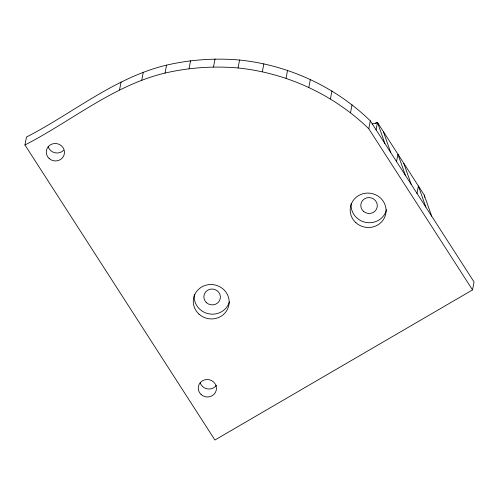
<?xml version="1.0" encoding="UTF-8"?>
<svg xmlns="http://www.w3.org/2000/svg" width="499" height="499" viewBox="0 0 499 499"><rect width="100%" height="100%" fill="white"/><g stroke="black" fill="none" stroke-linecap="round" stroke-linejoin="round"><path stroke-width="0.75" d="M24.95 144.984L26.466 137.044C73.041 113.142 114.714 77.488 166.554 65.132C190.475 59.606 215.113 57.915 239.57 60.03C288.347 65.082 335.128 86.589 370.302 120.833L474.05 281.966L472.534 289.907L214.913 440.018L24.95 144.984C71.525 121.082 113.204 85.429 165.038 73.072C188.959 67.546 213.597 65.856 238.054 67.97C286.838 73.022 333.613 94.529 368.786 128.773L472.534 289.907M119.554 89.87L121.07 81.93M141.76 80.183L143.275 72.243M165.038 73.072L166.554 65.132M189.065 68.631L190.581 60.691M213.516 66.922L215.032 58.982M238.054 67.97L239.57 60.03M262.349 71.762L263.859 63.822M286.052 78.243L287.567 70.303M308.856 87.325L310.372 79.385M330.438 98.889L331.954 90.949M350.51 112.768L352.02 104.827M368.786 128.773L370.302 120.833M376.053 129.971L377.487 122.448L372.285 123.977M396.505 161.745L397.94 154.222L405.369 175.299M416.964 193.518L418.399 185.996L425.828 207.073M375.479 123.621L377.487 122.448L424.244 195.072L431.672 216.148M403.785 163.298L411.213 184.381M383.332 131.53L390.761 152.607M377.487 122.448L384.91 143.525M424.244 195.072L424.655 197.367M216.497 385.191A9.125 8.726 10.8 0 1 207.59 388.939A9.125 8.726 10.8 0 1 200.149 382.721M63.548 150.355A9.125 8.726 10.8 0 1 48.178 146.694M386.525 209.692A17.97 17.184 10.8 0 1 366.147 222.473A17.97 17.184 10.8 0 1 351.184 203.586M229.415 301.845A17.97 17.184 10.8 0 1 208.463 313.752A17.97 17.184 10.8 0 1 194.361 294.273M206.48 302.681A8.296 7.934 10.8 0 0 220.196 298.882A8.296 7.934 10.8 0 0 209.711 289.326A8.296 7.934 10.8 0 0 206.48 302.681M363.391 211.245A8.296 7.934 10.8 0 0 377.113 207.453A8.296 7.934 10.8 0 0 366.628 197.897A8.296 7.934 10.8 0 0 363.391 211.245M355.887 222.679A17.97 17.184 10.8 0 0 385.615 214.451A17.97 17.184 10.8 0 0 362.898 193.749A17.97 17.184 10.8 0 0 355.887 222.679M198.976 314.114A17.97 17.184 10.8 0 0 228.704 305.887A17.97 17.184 10.8 0 0 205.987 285.185A17.97 17.184 10.8 0 0 198.976 314.114M201.128 394.541A9.125 8.726 10.8 0 0 216.223 390.361A9.125 8.726 10.8 0 0 204.69 379.851A9.125 8.726 10.8 0 0 201.128 394.541M49.158 158.514A9.125 8.726 10.8 0 0 64.252 154.334A9.125 8.726 10.8 0 0 52.719 143.824A9.125 8.726 10.8 0 0 49.158 158.514"/></g></svg>
